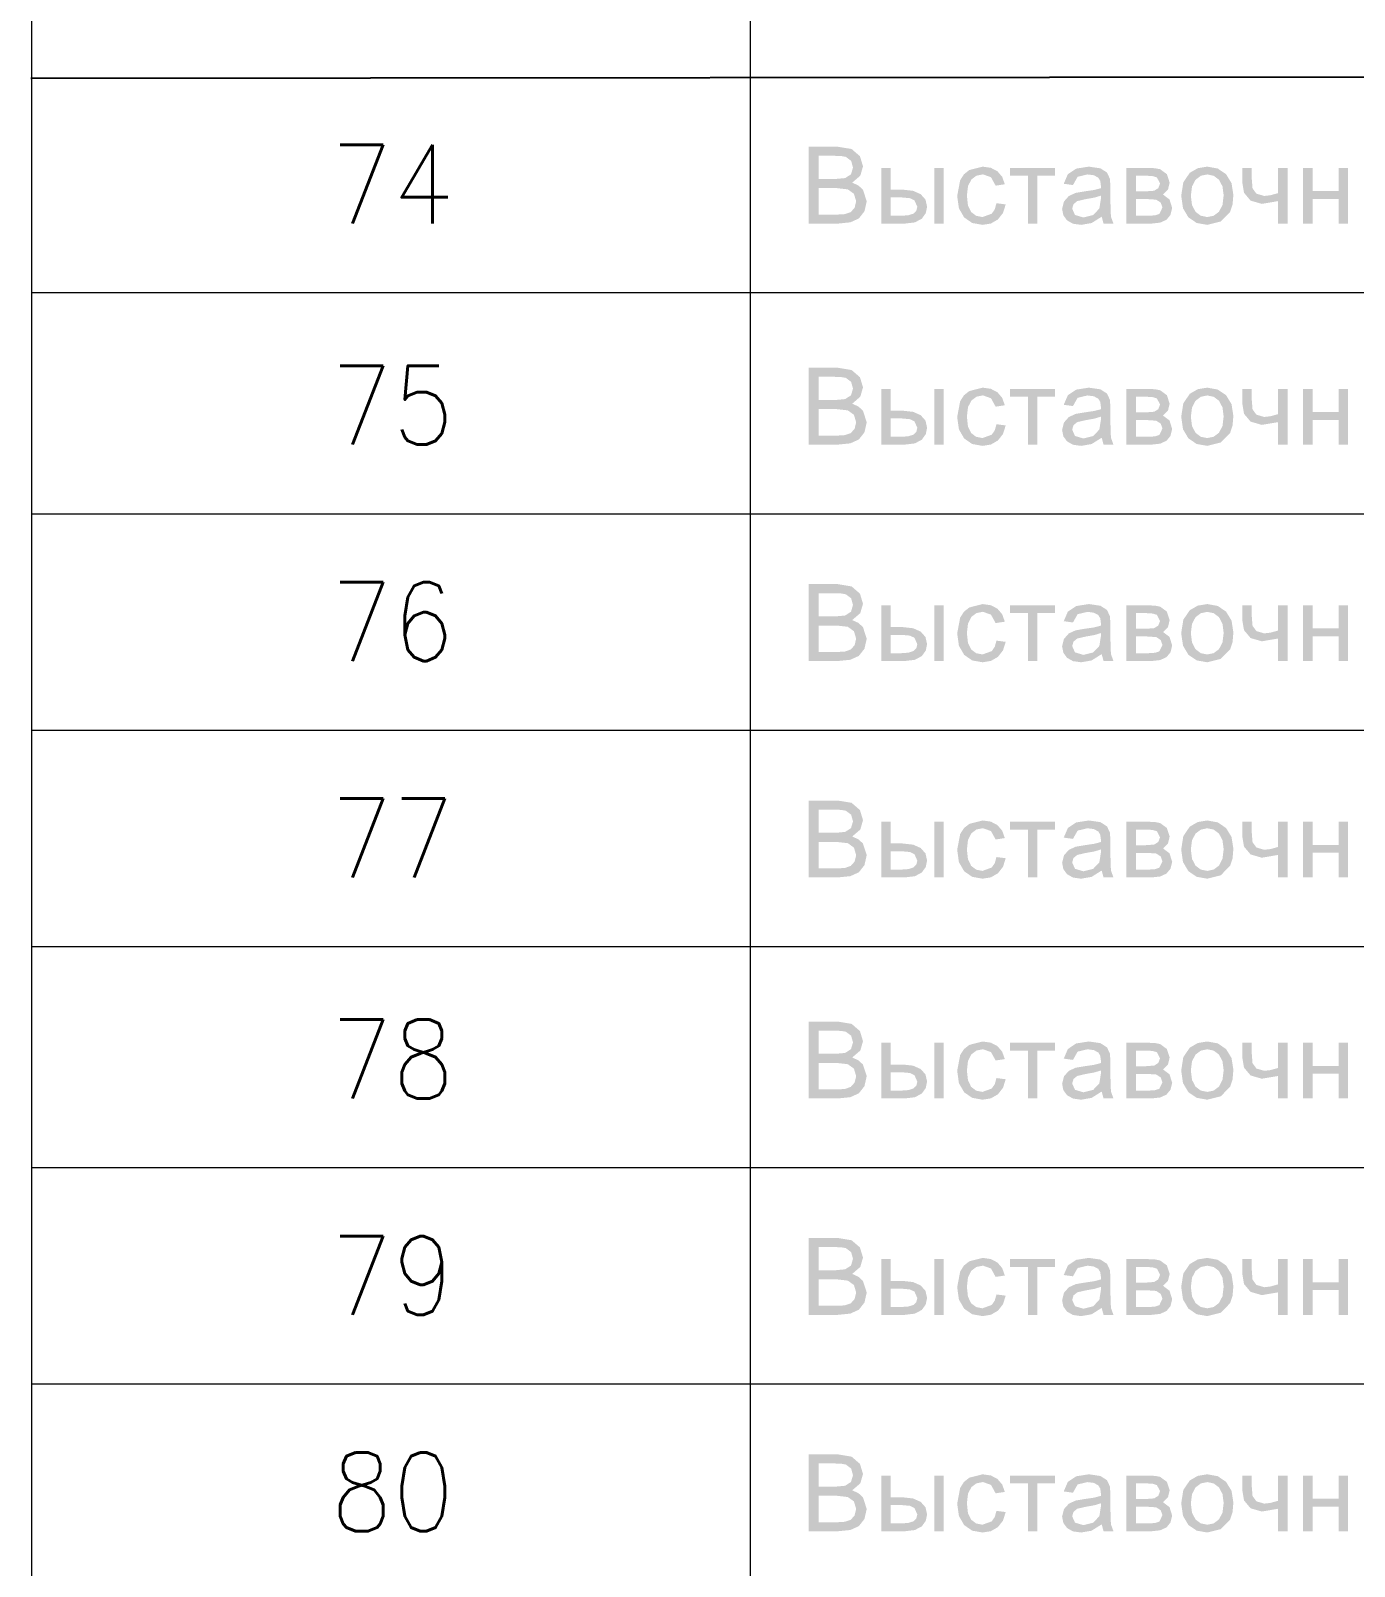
# Model space of a CAD drawing. Header units: millimetres. Extents: x 0 to 420, y 0 to 297.
# Drawn here: x 28.91 to 41.07, y 84.94 to 99.06 of the extents above; entities that cross this region are included whole.
import ezdxf

# ---------------------------------------------------------------- set-up
doc = ezdxf.new("R2010")
doc.units = ezdxf.units.MM
doc.styles.get("Standard").update_dxf_attribs({"font": 'STANDARD'})

msp = doc.modelspace()

# ---------------------------------------------------------------- hatches: boundary and pattern name
h = msp.add_hatch(color=251)
h.paths.add_polyline_path([(36.055542, 97.282), (36.055542, 97.989209), (36.321228, 97.989209), (36.450763, 97.967711), (36.527382, 97.901566), (36.555494, 97.80841), (36.530689, 97.722421), (36.456275, 97.65848), (36.513051, 97.632435), (36.554943, 97.593987), (36.589669, 97.487052), (36.568723, 97.394448), (36.516909, 97.328853), (36.439188, 97.293575), (36.325086, 97.282)], flags=0)
h.paths.add_polyline_path([(36.149248, 97.692104), (36.301935, 97.692104), (36.391232, 97.700372), (36.445251, 97.735099), (36.463441, 97.797386), (36.446353, 97.859122), (36.397847, 97.895502), (36.355265, 97.902944), (36.29036, 97.905424), (36.149248, 97.905424)], flags=0)
h.paths.add_polyline_path([(36.149248, 97.365233), (36.325086, 97.365233), (36.389027, 97.369092), (36.443046, 97.387833), (36.478324, 97.42752), (36.492656, 97.487052), (36.472261, 97.555954), (36.416037, 97.596744), (36.312959, 97.608319), (36.149248, 97.608319)], flags=0)
h = msp.add_hatch(color=251)
h.paths.add_polyline_path([(37.209582, 97.794079), (37.296122, 97.794079), (37.296122, 97.282), (37.209582, 97.282)], flags=0)
h.paths.add_polyline_path([(36.723961, 97.794079), (36.810502, 97.794079), (36.810502, 97.593987), (36.920745, 97.593987), (37.015829, 97.583377), (37.086109, 97.552095), (37.129793, 97.502624), (37.144538, 97.437442), (37.132274, 97.377567), (37.096031, 97.327199), (37.032779, 97.293231), (36.940589, 97.282), (36.723961, 97.282)], flags=0)
h.paths.add_polyline_path([(36.810502, 97.353658), (36.902003, 97.353658), (36.972283, 97.358619), (37.019412, 97.373501), (37.045733, 97.399408), (37.05469, 97.436891), (37.028232, 97.495871), (36.986408, 97.515715), (36.913579, 97.522329), (36.810502, 97.522329)], flags=0)
for points in [[(37.782221, 97.469413), (37.867108, 97.458388), (37.842235, 97.379496), (37.79545, 97.320033), (37.731303, 97.282826), (37.654339, 97.270424), (37.559186, 97.287443), (37.485116, 97.338775), (37.437023, 97.422353), (37.421175, 97.53611), (37.448736, 97.681079), (37.483394, 97.735305), (37.532521, 97.774235), (37.654891, 97.805654), (37.730407, 97.794974), (37.791041, 97.763211), (37.834518, 97.712292), (37.859391, 97.643597), (37.774504, 97.630919), (37.732061, 97.708089), (37.658198, 97.734547), (37.598529, 97.722627), (37.551262, 97.687143), (37.520532, 97.62644), (37.510472, 97.538866), (37.520118, 97.449156), (37.549608, 97.388384), (37.595221, 97.353658), (37.653237, 97.342082), (37.738675, 97.37295), (37.766443, 97.412707)], [(37.905563, 97.794079), (38.32173, 97.794079), (38.32173, 97.722421), (38.156917, 97.722421), (38.156917, 97.282), (38.070928, 97.282), (38.070928, 97.722421), (37.905563, 97.722421)], [(40.041543, 97.794079), (40.128635, 97.794079), (40.128635, 97.697065), (40.1358, 97.606114), (40.171629, 97.557056), (40.243287, 97.53611), (40.299511, 97.542449), (40.370618, 97.562017), (40.370618, 97.794079), (40.45771, 97.794079), (40.45771, 97.282), (40.370618, 97.282), (40.370618, 97.488705), (40.221239, 97.463349), (40.118161, 97.493115), (40.057528, 97.565324), (40.041543, 97.660133)], [(40.600048, 97.794079), (40.68714, 97.794079), (40.68714, 97.58131), (40.92747, 97.58131), (40.92747, 97.794079), (41.014562, 97.794079), (41.014562, 97.282), (40.92747, 97.282), (40.92747, 97.5091), (40.68714, 97.5091), (40.68714, 97.282), (40.600048, 97.282)], [(37.782221, 95.437413), (37.867108, 95.426389), (37.842235, 95.347496), (37.79545, 95.288033), (37.731303, 95.250826), (37.654339, 95.238424), (37.559186, 95.255443), (37.485116, 95.306775), (37.437023, 95.390353), (37.421175, 95.50411), (37.448736, 95.649079), (37.483394, 95.703305), (37.532521, 95.742235), (37.654891, 95.773654), (37.730407, 95.762974), (37.791041, 95.731211), (37.834518, 95.680292), (37.859391, 95.611597), (37.774504, 95.598919), (37.732061, 95.676089), (37.658198, 95.702547), (37.598529, 95.690627), (37.551262, 95.655143), (37.520532, 95.59444), (37.510472, 95.506866), (37.520118, 95.417156), (37.549608, 95.356384), (37.595221, 95.321658), (37.653237, 95.310082), (37.738675, 95.34095), (37.766443, 95.380707)], [(37.905563, 95.762079), (38.32173, 95.762079), (38.32173, 95.690421), (38.156917, 95.690421), (38.156917, 95.25), (38.070928, 95.25), (38.070928, 95.690421), (37.905563, 95.690421)], [(40.041543, 95.762079), (40.128635, 95.762079), (40.128635, 95.665065), (40.1358, 95.574114), (40.171629, 95.525056), (40.243287, 95.50411), (40.299511, 95.510449), (40.370618, 95.530017), (40.370618, 95.762079), (40.45771, 95.762079), (40.45771, 95.25), (40.370618, 95.25), (40.370618, 95.456705), (40.221239, 95.431349), (40.118161, 95.461115), (40.057528, 95.533324), (40.041543, 95.628133)], [(40.600048, 95.762079), (40.68714, 95.762079), (40.68714, 95.54931), (40.92747, 95.54931), (40.92747, 95.762079), (41.014562, 95.762079), (41.014562, 95.25), (40.92747, 95.25), (40.92747, 95.4771), (40.68714, 95.4771), (40.68714, 95.25), (40.600048, 95.25)], [(37.782221, 93.447746), (37.867108, 93.436722), (37.842235, 93.357829), (37.79545, 93.298367), (37.731303, 93.26116), (37.654339, 93.248757), (37.559186, 93.265776), (37.485116, 93.317108), (37.437023, 93.400686), (37.421175, 93.514443), (37.448736, 93.659413), (37.483394, 93.713639), (37.532521, 93.752568), (37.654891, 93.783987), (37.730407, 93.773308), (37.791041, 93.741544), (37.834518, 93.690625), (37.859391, 93.62193), (37.774504, 93.609252), (37.732061, 93.686422), (37.658198, 93.712881), (37.598529, 93.700961), (37.551262, 93.665476), (37.520532, 93.604774), (37.510472, 93.517199), (37.520118, 93.427489), (37.549608, 93.366718), (37.595221, 93.331991), (37.653237, 93.320415), (37.738675, 93.351283), (37.766443, 93.39104)], [(37.905563, 93.772412), (38.32173, 93.772412), (38.32173, 93.700754), (38.156917, 93.700754), (38.156917, 93.260333), (38.070928, 93.260333), (38.070928, 93.700754), (37.905563, 93.700754)], [(40.041543, 93.772412), (40.128635, 93.772412), (40.128635, 93.675398), (40.1358, 93.584448), (40.171629, 93.535389), (40.243287, 93.514443), (40.299511, 93.520782), (40.370618, 93.54035), (40.370618, 93.772412), (40.45771, 93.772412), (40.45771, 93.260333), (40.370618, 93.260333), (40.370618, 93.467039), (40.221239, 93.441683), (40.118161, 93.471448), (40.057528, 93.543658), (40.041543, 93.638467)], [(40.600048, 93.772412), (40.68714, 93.772412), (40.68714, 93.559643), (40.92747, 93.559643), (40.92747, 93.772412), (41.014562, 93.772412), (41.014562, 93.260333), (40.92747, 93.260333), (40.92747, 93.487434), (40.68714, 93.487434), (40.68714, 93.260333), (40.600048, 93.260333)], [(37.782221, 91.458079), (37.867108, 91.447055), (37.842235, 91.368163), (37.79545, 91.3087), (37.731303, 91.271493), (37.654339, 91.259091), (37.559186, 91.27611), (37.485116, 91.327441), (37.437023, 91.411019), (37.421175, 91.524777), (37.448736, 91.669746), (37.483394, 91.723972), (37.532521, 91.762902), (37.654891, 91.794321), (37.730407, 91.783641), (37.791041, 91.751877), (37.834518, 91.700959), (37.859391, 91.632264), (37.774504, 91.619586), (37.732061, 91.696756), (37.658198, 91.723214), (37.598529, 91.711294), (37.551262, 91.67581), (37.520532, 91.615107), (37.510472, 91.527533), (37.520118, 91.437822), (37.549608, 91.377051), (37.595221, 91.342324), (37.653237, 91.330749), (37.738675, 91.361617), (37.766443, 91.401373)], [(37.905563, 91.782745), (38.32173, 91.782745), (38.32173, 91.711087), (38.156917, 91.711087), (38.156917, 91.270666), (38.070928, 91.270666), (38.070928, 91.711087), (37.905563, 91.711087)], [(40.041543, 91.782745), (40.128635, 91.782745), (40.128635, 91.685731), (40.1358, 91.594781), (40.171629, 91.545723), (40.243287, 91.524777), (40.299511, 91.531116), (40.370618, 91.550684), (40.370618, 91.782745), (40.45771, 91.782745), (40.45771, 91.270666), (40.370618, 91.270666), (40.370618, 91.477372), (40.221239, 91.452016), (40.118161, 91.481782), (40.057528, 91.553991), (40.041543, 91.6488)], [(40.600048, 91.782745), (40.68714, 91.782745), (40.68714, 91.569976), (40.92747, 91.569976), (40.92747, 91.782745), (41.014562, 91.782745), (41.014562, 91.270666), (40.92747, 91.270666), (40.92747, 91.497767), (40.68714, 91.497767), (40.68714, 91.270666), (40.600048, 91.270666)], [(37.782221, 89.42608), (37.867108, 89.415055), (37.842235, 89.336163), (37.79545, 89.2767), (37.731303, 89.239493), (37.654339, 89.227091), (37.559186, 89.24411), (37.485116, 89.295441), (37.437023, 89.379019), (37.421175, 89.492777), (37.448736, 89.637746), (37.483394, 89.691972), (37.532521, 89.730902), (37.654891, 89.762321), (37.730407, 89.751641), (37.791041, 89.719877), (37.834518, 89.668959), (37.859391, 89.600264), (37.774504, 89.587586), (37.732061, 89.664756), (37.658198, 89.691214), (37.598529, 89.679294), (37.551262, 89.64381), (37.520532, 89.583107), (37.510472, 89.495533), (37.520118, 89.405822), (37.549608, 89.345051), (37.595221, 89.310324), (37.653237, 89.298749), (37.738675, 89.329617), (37.766443, 89.369373)], [(37.905563, 89.750745), (38.32173, 89.750745), (38.32173, 89.679087), (38.156917, 89.679087), (38.156917, 89.238666), (38.070928, 89.238666), (38.070928, 89.679087), (37.905563, 89.679087)], [(40.041543, 89.750745), (40.128635, 89.750745), (40.128635, 89.653731), (40.1358, 89.562781), (40.171629, 89.513723), (40.243287, 89.492777), (40.299511, 89.499116), (40.370618, 89.518684), (40.370618, 89.750745), (40.45771, 89.750745), (40.45771, 89.238666), (40.370618, 89.238666), (40.370618, 89.445372), (40.221239, 89.420016), (40.118161, 89.449782), (40.057528, 89.521991), (40.041543, 89.6168)], [(40.600048, 89.750745), (40.68714, 89.750745), (40.68714, 89.537976), (40.92747, 89.537976), (40.92747, 89.750745), (41.014562, 89.750745), (41.014562, 89.238666), (40.92747, 89.238666), (40.92747, 89.465767), (40.68714, 89.465767), (40.68714, 89.238666), (40.600048, 89.238666)], [(37.782221, 87.436413), (37.867108, 87.425389), (37.842235, 87.346496), (37.79545, 87.287034), (37.731303, 87.249826), (37.654339, 87.237424), (37.559186, 87.254443), (37.485116, 87.305775), (37.437023, 87.389353), (37.421175, 87.50311), (37.448736, 87.64808), (37.483394, 87.702305), (37.532521, 87.741235), (37.654891, 87.772654), (37.730407, 87.761974), (37.791041, 87.730211), (37.834518, 87.679292), (37.859391, 87.610597), (37.774504, 87.597919), (37.732061, 87.675089), (37.658198, 87.701547), (37.598529, 87.689627), (37.551262, 87.654143), (37.520532, 87.59344), (37.510472, 87.505866), (37.520118, 87.416156), (37.549608, 87.355384), (37.595221, 87.320658), (37.653237, 87.309082), (37.738675, 87.33995), (37.766443, 87.379707)], [(37.905563, 87.761079), (38.32173, 87.761079), (38.32173, 87.689421), (38.156917, 87.689421), (38.156917, 87.249), (38.070928, 87.249), (38.070928, 87.689421), (37.905563, 87.689421)], [(40.041543, 87.761079), (40.128635, 87.761079), (40.128635, 87.664065), (40.1358, 87.573114), (40.171629, 87.524056), (40.243287, 87.50311), (40.299511, 87.509449), (40.370618, 87.529017), (40.370618, 87.761079), (40.45771, 87.761079), (40.45771, 87.249), (40.370618, 87.249), (40.370618, 87.455705), (40.221239, 87.430349), (40.118161, 87.460115), (40.057528, 87.532324), (40.041543, 87.627133)], [(40.600048, 87.761079), (40.68714, 87.761079), (40.68714, 87.54831), (40.92747, 87.54831), (40.92747, 87.761079), (41.014562, 87.761079), (41.014562, 87.249), (40.92747, 87.249), (40.92747, 87.4761), (40.68714, 87.4761), (40.68714, 87.249), (40.600048, 87.249)], [(37.782221, 85.446746), (37.867108, 85.435722), (37.842235, 85.356829), (37.79545, 85.297367), (37.731303, 85.26016), (37.654339, 85.247757), (37.559186, 85.264776), (37.485116, 85.316108), (37.437023, 85.399686), (37.421175, 85.513443), (37.448736, 85.658413), (37.483394, 85.712639), (37.532521, 85.751568), (37.654891, 85.782988), (37.730407, 85.772308), (37.791041, 85.740544), (37.834518, 85.689625), (37.859391, 85.62093), (37.774504, 85.608252), (37.732061, 85.685422), (37.658198, 85.711881), (37.598529, 85.699961), (37.551262, 85.664476), (37.520532, 85.603774), (37.510472, 85.516199), (37.520118, 85.426489), (37.549608, 85.365718), (37.595221, 85.330991), (37.653237, 85.319415), (37.738675, 85.350284), (37.766443, 85.39004)], [(37.905563, 85.771412), (38.32173, 85.771412), (38.32173, 85.699754), (38.156917, 85.699754), (38.156917, 85.259333), (38.070928, 85.259333), (38.070928, 85.699754), (37.905563, 85.699754)], [(40.041543, 85.771412), (40.128635, 85.771412), (40.128635, 85.674398), (40.1358, 85.583448), (40.171629, 85.534389), (40.243287, 85.513443), (40.299511, 85.519782), (40.370618, 85.53935), (40.370618, 85.771412), (40.45771, 85.771412), (40.45771, 85.259333), (40.370618, 85.259333), (40.370618, 85.466039), (40.221239, 85.440683), (40.118161, 85.470448), (40.057528, 85.542658), (40.041543, 85.637467)], [(40.600048, 85.771412), (40.68714, 85.771412), (40.68714, 85.558643), (40.92747, 85.558643), (40.92747, 85.771412), (41.014562, 85.771412), (41.014562, 85.259333), (40.92747, 85.259333), (40.92747, 85.486434), (40.68714, 85.486434), (40.68714, 85.259333), (40.600048, 85.259333)]]:
    msp.add_hatch(color=251).paths.add_polyline_path(points, flags=0)
h = msp.add_hatch(color=251)
h.paths.add_polyline_path([(38.749385, 97.345389), (38.656229, 97.286961), (38.560318, 97.270424), (38.485628, 97.280759), (38.430782, 97.311765), (38.396814, 97.358619), (38.385583, 97.417047), (38.40267, 97.485398), (38.447319, 97.535559), (38.510157, 97.564222), (38.587328, 97.577451), (38.67814, 97.59068), (38.741668, 97.607217), (38.742219, 97.629816), (38.736087, 97.674947), (38.717966, 97.704782), (38.676211, 97.726624), (38.618747, 97.733996), (38.528348, 97.712499), (38.485353, 97.636431), (38.400466, 97.648007), (38.438499, 97.736201), (38.515118, 97.787464), (38.631425, 97.805654), (38.737809, 97.79022), (38.798443, 97.751084), (38.825453, 97.692655), (38.829862, 97.612178), (38.829862, 97.496422), (38.831171, 97.397686), (38.835374, 97.343185), (38.857423, 97.282), (38.766473, 97.282)], flags=0)
h.paths.add_polyline_path([(38.741668, 97.538866), (38.682619, 97.520951), (38.600005, 97.506344), (38.524489, 97.488705), (38.490314, 97.460593), (38.478187, 97.419252), (38.504094, 97.361375), (38.581264, 97.338224), (38.670561, 97.360272), (38.727887, 97.420355), (38.741668, 97.507447)], flags=0)
h = msp.add_hatch(color=251)
h.paths.add_polyline_path([(38.976667, 97.794079), (39.176758, 97.794079), (39.240906, 97.790909), (39.28645, 97.781952), (39.348186, 97.736752), (39.374093, 97.65848), (39.358659, 97.593987), (39.313459, 97.548788), (39.37299, 97.503588), (39.397244, 97.425316), (39.381603, 97.361788), (39.344879, 97.317277), (39.287001, 97.29075), (39.207626, 97.282), (38.976667, 97.282)], flags=0)
h.paths.add_polyline_path([(39.063759, 97.578553), (39.156363, 97.578553), (39.231879, 97.584066), (39.269362, 97.607768), (39.285898, 97.650211), (39.257235, 97.706435), (39.218306, 97.718355), (39.159119, 97.722421), (39.063759, 97.722421)], flags=0)
h.paths.add_polyline_path([(39.063759, 97.353658), (39.17786, 97.353658), (39.239941, 97.357861), (39.279284, 97.370745), (39.307947, 97.429725), (39.291962, 97.474925), (39.250621, 97.501935), (39.16849, 97.507447), (39.063759, 97.507447)], flags=0)
h = msp.add_hatch(color=251)
h.paths.add_polyline_path([(39.480224, 97.538315), (39.499792, 97.661994), (39.559048, 97.748879), (39.632291, 97.791323), (39.720003, 97.805654), (39.815983, 97.788291), (39.892533, 97.736201), (39.942901, 97.653863), (39.959781, 97.545481), (39.95234, 97.456735), (39.930016, 97.389487), (39.844026, 97.301843), (39.720003, 97.270424), (39.622851, 97.287512), (39.54637, 97.339326), (39.496761, 97.423317)], flags=0)
h.paths.add_polyline_path([(39.56897, 97.538315), (39.579719, 97.451843), (39.611965, 97.390589), (39.660403, 97.35414), (39.720003, 97.342082), (39.779121, 97.354209), (39.82749, 97.39114), (39.859736, 97.453083), (39.870485, 97.541071), (39.859736, 97.624166), (39.82749, 97.684938), (39.779121, 97.721663), (39.720003, 97.733996), (39.660403, 97.721663), (39.611965, 97.684938), (39.579719, 97.623822)], flags=0)
h = msp.add_hatch(color=251)
h.paths.add_polyline_path([(36.055542, 95.25), (36.055542, 95.957209), (36.321228, 95.957209), (36.450763, 95.935711), (36.527382, 95.869566), (36.555494, 95.77641), (36.530689, 95.690421), (36.456275, 95.62648), (36.513051, 95.600435), (36.554943, 95.561987), (36.589669, 95.455052), (36.568723, 95.362448), (36.516909, 95.296853), (36.439188, 95.261575), (36.325086, 95.25)], flags=0)
h.paths.add_polyline_path([(36.149248, 95.660104), (36.301935, 95.660104), (36.391232, 95.668372), (36.445251, 95.703099), (36.463441, 95.765386), (36.446353, 95.827122), (36.397847, 95.863502), (36.355265, 95.870944), (36.29036, 95.873424), (36.149248, 95.873424)], flags=0)
h.paths.add_polyline_path([(36.149248, 95.333233), (36.325086, 95.333233), (36.389027, 95.337092), (36.443046, 95.355833), (36.478324, 95.39552), (36.492656, 95.455052), (36.472261, 95.523954), (36.416037, 95.564744), (36.312959, 95.576319), (36.149248, 95.576319)], flags=0)
h = msp.add_hatch(color=251)
h.paths.add_polyline_path([(37.209582, 95.762079), (37.296122, 95.762079), (37.296122, 95.25), (37.209582, 95.25)], flags=0)
h.paths.add_polyline_path([(36.723961, 95.762079), (36.810502, 95.762079), (36.810502, 95.561987), (36.920745, 95.561987), (37.015829, 95.551377), (37.086109, 95.520095), (37.129793, 95.470624), (37.144538, 95.405442), (37.132274, 95.345567), (37.096031, 95.295199), (37.032779, 95.261231), (36.940589, 95.25), (36.723961, 95.25)], flags=0)
h.paths.add_polyline_path([(36.810502, 95.321658), (36.902003, 95.321658), (36.972283, 95.326619), (37.019412, 95.341501), (37.045733, 95.367408), (37.05469, 95.404891), (37.028232, 95.463871), (36.986408, 95.483715), (36.913579, 95.490329), (36.810502, 95.490329)], flags=0)
h = msp.add_hatch(color=251)
h.paths.add_polyline_path([(38.749385, 95.313389), (38.656229, 95.254961), (38.560318, 95.238424), (38.485628, 95.248759), (38.430782, 95.279765), (38.396814, 95.326619), (38.385583, 95.385047), (38.40267, 95.453398), (38.447319, 95.503559), (38.510157, 95.532222), (38.587328, 95.545451), (38.67814, 95.55868), (38.741668, 95.575217), (38.742219, 95.597816), (38.736087, 95.642947), (38.717966, 95.672782), (38.676211, 95.694624), (38.618747, 95.701996), (38.528348, 95.680499), (38.485353, 95.604431), (38.400466, 95.616007), (38.438499, 95.704201), (38.515118, 95.755464), (38.631425, 95.773654), (38.737809, 95.75822), (38.798443, 95.719084), (38.825453, 95.660655), (38.829862, 95.580178), (38.829862, 95.464422), (38.831171, 95.365686), (38.835374, 95.311185), (38.857423, 95.25), (38.766473, 95.25)], flags=0)
h.paths.add_polyline_path([(38.741668, 95.506866), (38.682619, 95.488951), (38.600005, 95.474344), (38.524489, 95.456705), (38.490314, 95.428593), (38.478187, 95.387252), (38.504094, 95.329375), (38.581264, 95.306224), (38.670561, 95.328272), (38.727887, 95.388355), (38.741668, 95.475447)], flags=0)
h = msp.add_hatch(color=251)
h.paths.add_polyline_path([(38.976667, 95.762079), (39.176758, 95.762079), (39.240906, 95.758909), (39.28645, 95.749952), (39.348186, 95.704752), (39.374093, 95.62648), (39.358659, 95.561987), (39.313459, 95.516788), (39.37299, 95.471588), (39.397244, 95.393316), (39.381603, 95.329788), (39.344879, 95.285277), (39.287001, 95.25875), (39.207626, 95.25), (38.976667, 95.25)], flags=0)
h.paths.add_polyline_path([(39.063759, 95.546553), (39.156363, 95.546553), (39.231879, 95.552066), (39.269362, 95.575768), (39.285898, 95.618211), (39.257235, 95.674435), (39.218306, 95.686355), (39.159119, 95.690421), (39.063759, 95.690421)], flags=0)
h.paths.add_polyline_path([(39.063759, 95.321658), (39.17786, 95.321658), (39.239941, 95.325861), (39.279284, 95.338745), (39.307947, 95.397725), (39.291962, 95.442925), (39.250621, 95.469935), (39.16849, 95.475447), (39.063759, 95.475447)], flags=0)
h = msp.add_hatch(color=251)
h.paths.add_polyline_path([(39.480224, 95.506315), (39.499792, 95.629994), (39.559048, 95.716879), (39.632291, 95.759323), (39.720003, 95.773654), (39.815983, 95.756291), (39.892533, 95.704201), (39.942901, 95.621863), (39.959781, 95.513481), (39.95234, 95.424735), (39.930016, 95.357487), (39.844026, 95.269843), (39.720003, 95.238424), (39.622851, 95.255512), (39.54637, 95.307326), (39.496761, 95.391317)], flags=0)
h.paths.add_polyline_path([(39.56897, 95.506315), (39.579719, 95.419843), (39.611965, 95.358589), (39.660403, 95.32214), (39.720003, 95.310082), (39.779121, 95.322209), (39.82749, 95.35914), (39.859736, 95.421083), (39.870485, 95.509071), (39.859736, 95.592167), (39.82749, 95.652938), (39.779121, 95.689663), (39.720003, 95.701996), (39.660403, 95.689663), (39.611965, 95.652938), (39.579719, 95.591822)], flags=0)
h = msp.add_hatch(color=251)
h.paths.add_polyline_path([(36.055542, 93.260333), (36.055542, 93.967542), (36.321228, 93.967542), (36.450763, 93.946045), (36.527382, 93.879899), (36.555494, 93.786744), (36.530689, 93.700754), (36.456275, 93.636813), (36.513051, 93.610768), (36.554943, 93.572321), (36.589669, 93.465385), (36.568723, 93.372781), (36.516909, 93.307186), (36.439188, 93.271908), (36.325086, 93.260333)], flags=0)
h.paths.add_polyline_path([(36.149248, 93.670437), (36.301935, 93.670437), (36.391232, 93.678705), (36.445251, 93.713432), (36.463441, 93.775719), (36.446353, 93.837455), (36.397847, 93.873836), (36.355265, 93.881277), (36.29036, 93.883757), (36.149248, 93.883757)], flags=0)
h.paths.add_polyline_path([(36.149248, 93.343566), (36.325086, 93.343566), (36.389027, 93.347425), (36.443046, 93.366166), (36.478324, 93.405854), (36.492656, 93.465385), (36.472261, 93.534287), (36.416037, 93.575077), (36.312959, 93.586652), (36.149248, 93.586652)], flags=0)
h = msp.add_hatch(color=251)
h.paths.add_polyline_path([(37.209582, 93.772412), (37.296122, 93.772412), (37.296122, 93.260333), (37.209582, 93.260333)], flags=0)
h.paths.add_polyline_path([(36.723961, 93.772412), (36.810502, 93.772412), (36.810502, 93.572321), (36.920745, 93.572321), (37.015829, 93.56171), (37.086109, 93.530428), (37.129793, 93.480957), (37.144538, 93.415776), (37.132274, 93.3559), (37.096031, 93.305533), (37.032779, 93.271564), (36.940589, 93.260333), (36.723961, 93.260333)], flags=0)
h.paths.add_polyline_path([(36.810502, 93.331991), (36.902003, 93.331991), (36.972283, 93.336952), (37.019412, 93.351835), (37.045733, 93.377742), (37.05469, 93.415224), (37.028232, 93.474204), (36.986408, 93.494048), (36.913579, 93.500663), (36.810502, 93.500663)], flags=0)
h = msp.add_hatch(color=251)
h.paths.add_polyline_path([(38.749385, 93.323723), (38.656229, 93.265294), (38.560318, 93.248757), (38.485628, 93.259093), (38.430782, 93.290099), (38.396814, 93.336952), (38.385583, 93.395381), (38.40267, 93.463731), (38.447319, 93.513892), (38.510157, 93.542555), (38.587328, 93.555784), (38.67814, 93.569014), (38.741668, 93.58555), (38.742219, 93.60815), (38.736087, 93.653281), (38.717966, 93.683115), (38.676211, 93.704957), (38.618747, 93.712329), (38.528348, 93.690832), (38.485353, 93.614764), (38.400466, 93.62634), (38.438499, 93.714534), (38.515118, 93.765797), (38.631425, 93.783987), (38.737809, 93.768553), (38.798443, 93.729417), (38.825453, 93.670988), (38.829862, 93.590511), (38.829862, 93.474756), (38.831171, 93.376019), (38.835374, 93.321518), (38.857423, 93.260333), (38.766473, 93.260333)], flags=0)
h.paths.add_polyline_path([(38.741668, 93.517199), (38.682619, 93.499285), (38.600005, 93.484678), (38.524489, 93.467039), (38.490314, 93.438927), (38.478187, 93.397586), (38.504094, 93.339708), (38.581264, 93.316557), (38.670561, 93.338606), (38.727887, 93.398688), (38.741668, 93.48578)], flags=0)
h = msp.add_hatch(color=251)
h.paths.add_polyline_path([(38.976667, 93.772412), (39.176758, 93.772412), (39.240906, 93.769242), (39.28645, 93.760285), (39.348186, 93.715086), (39.374093, 93.636813), (39.358659, 93.572321), (39.313459, 93.527121), (39.37299, 93.481922), (39.397244, 93.403649), (39.381603, 93.340121), (39.344879, 93.295611), (39.287001, 93.269084), (39.207626, 93.260333), (38.976667, 93.260333)], flags=0)
h.paths.add_polyline_path([(39.063759, 93.556887), (39.156363, 93.556887), (39.231879, 93.562399), (39.269362, 93.586101), (39.285898, 93.628545), (39.257235, 93.684769), (39.218306, 93.696689), (39.159119, 93.700754), (39.063759, 93.700754)], flags=0)
h.paths.add_polyline_path([(39.063759, 93.331991), (39.17786, 93.331991), (39.239941, 93.336194), (39.279284, 93.349079), (39.307947, 93.408059), (39.291962, 93.453258), (39.250621, 93.480268), (39.16849, 93.48578), (39.063759, 93.48578)], flags=0)
h = msp.add_hatch(color=251)
h.paths.add_polyline_path([(39.480224, 93.516648), (39.499792, 93.640327), (39.559048, 93.727212), (39.632291, 93.769656), (39.720003, 93.783987), (39.815983, 93.766624), (39.892533, 93.714534), (39.942901, 93.632197), (39.959781, 93.523814), (39.95234, 93.435068), (39.930016, 93.36782), (39.844026, 93.280177), (39.720003, 93.248757), (39.622851, 93.265845), (39.54637, 93.317659), (39.496761, 93.401651)], flags=0)
h.paths.add_polyline_path([(39.56897, 93.516648), (39.579719, 93.430176), (39.611965, 93.368922), (39.660403, 93.332473), (39.720003, 93.320415), (39.779121, 93.332542), (39.82749, 93.369474), (39.859736, 93.431416), (39.870485, 93.519404), (39.859736, 93.6025), (39.82749, 93.663271), (39.779121, 93.699996), (39.720003, 93.712329), (39.660403, 93.699996), (39.611965, 93.663271), (39.579719, 93.602155)], flags=0)
h = msp.add_hatch(color=251)
h.paths.add_polyline_path([(36.055542, 91.270666), (36.055542, 91.977876), (36.321228, 91.977876), (36.450763, 91.956378), (36.527382, 91.890232), (36.555494, 91.797077), (36.530689, 91.711087), (36.456275, 91.647146), (36.513051, 91.621101), (36.554943, 91.582654), (36.589669, 91.475718), (36.568723, 91.383114), (36.516909, 91.31752), (36.439188, 91.282242), (36.325086, 91.270666)], flags=0)
h.paths.add_polyline_path([(36.149248, 91.68077), (36.301935, 91.68077), (36.391232, 91.689039), (36.445251, 91.723765), (36.463441, 91.786053), (36.446353, 91.847789), (36.397847, 91.884169), (36.355265, 91.89161), (36.29036, 91.894091), (36.149248, 91.894091)], flags=0)
h.paths.add_polyline_path([(36.149248, 91.3539), (36.325086, 91.3539), (36.389027, 91.357758), (36.443046, 91.3765), (36.478324, 91.416187), (36.492656, 91.475718), (36.472261, 91.54462), (36.416037, 91.58541), (36.312959, 91.596986), (36.149248, 91.596986)], flags=0)
h = msp.add_hatch(color=251)
h.paths.add_polyline_path([(37.209582, 91.782745), (37.296122, 91.782745), (37.296122, 91.270666), (37.209582, 91.270666)], flags=0)
h.paths.add_polyline_path([(36.723961, 91.782745), (36.810502, 91.782745), (36.810502, 91.582654), (36.920745, 91.582654), (37.015829, 91.572043), (37.086109, 91.540762), (37.129793, 91.49129), (37.144538, 91.426109), (37.132274, 91.366233), (37.096031, 91.315866), (37.032779, 91.281897), (36.940589, 91.270666), (36.723961, 91.270666)], flags=0)
h.paths.add_polyline_path([(36.810502, 91.342324), (36.902003, 91.342324), (36.972283, 91.347285), (37.019412, 91.362168), (37.045733, 91.388075), (37.05469, 91.425558), (37.028232, 91.484538), (36.986408, 91.504382), (36.913579, 91.510996), (36.810502, 91.510996)], flags=0)
h = msp.add_hatch(color=251)
h.paths.add_polyline_path([(38.749385, 91.334056), (38.656229, 91.275627), (38.560318, 91.259091), (38.485628, 91.269426), (38.430782, 91.300432), (38.396814, 91.347285), (38.385583, 91.405714), (38.40267, 91.474065), (38.447319, 91.524225), (38.510157, 91.552889), (38.587328, 91.566118), (38.67814, 91.579347), (38.741668, 91.595883), (38.742219, 91.618483), (38.736087, 91.663614), (38.717966, 91.693448), (38.676211, 91.71529), (38.618747, 91.722663), (38.528348, 91.701165), (38.485353, 91.625098), (38.400466, 91.636673), (38.438499, 91.724868), (38.515118, 91.776131), (38.631425, 91.794321), (38.737809, 91.778887), (38.798443, 91.739751), (38.825453, 91.681322), (38.829862, 91.600844), (38.829862, 91.485089), (38.831171, 91.386353), (38.835374, 91.331851), (38.857423, 91.270666), (38.766473, 91.270666)], flags=0)
h.paths.add_polyline_path([(38.741668, 91.527533), (38.682619, 91.509618), (38.600005, 91.495011), (38.524489, 91.477372), (38.490314, 91.44926), (38.478187, 91.407919), (38.504094, 91.350041), (38.581264, 91.32689), (38.670561, 91.348939), (38.727887, 91.409021), (38.741668, 91.496113)], flags=0)
h = msp.add_hatch(color=251)
h.paths.add_polyline_path([(38.976667, 91.782745), (39.176758, 91.782745), (39.240906, 91.779576), (39.28645, 91.770619), (39.348186, 91.725419), (39.374093, 91.647146), (39.358659, 91.582654), (39.313459, 91.537454), (39.37299, 91.492255), (39.397244, 91.413982), (39.381603, 91.350455), (39.344879, 91.305944), (39.287001, 91.279417), (39.207626, 91.270666), (38.976667, 91.270666)], flags=0)
h.paths.add_polyline_path([(39.063759, 91.56722), (39.156363, 91.56722), (39.231879, 91.572732), (39.269362, 91.596435), (39.285898, 91.638878), (39.257235, 91.695102), (39.218306, 91.707022), (39.159119, 91.711087), (39.063759, 91.711087)], flags=0)
h.paths.add_polyline_path([(39.063759, 91.342324), (39.17786, 91.342324), (39.239941, 91.346527), (39.279284, 91.359412), (39.307947, 91.418392), (39.291962, 91.463592), (39.250621, 91.490601), (39.16849, 91.496113), (39.063759, 91.496113)], flags=0)
h = msp.add_hatch(color=251)
h.paths.add_polyline_path([(39.480224, 91.526981), (39.499792, 91.65066), (39.559048, 91.737546), (39.632291, 91.779989), (39.720003, 91.794321), (39.815983, 91.776958), (39.892533, 91.724868), (39.942901, 91.64253), (39.959781, 91.534147), (39.95234, 91.445402), (39.930016, 91.378153), (39.844026, 91.29051), (39.720003, 91.259091), (39.622851, 91.276178), (39.54637, 91.327993), (39.496761, 91.411984)], flags=0)
h.paths.add_polyline_path([(39.56897, 91.526981), (39.579719, 91.44051), (39.611965, 91.379256), (39.660403, 91.342807), (39.720003, 91.330749), (39.779121, 91.342876), (39.82749, 91.379807), (39.859736, 91.44175), (39.870485, 91.529737), (39.859736, 91.612833), (39.82749, 91.673605), (39.779121, 91.710329), (39.720003, 91.722663), (39.660403, 91.710329), (39.611965, 91.673605), (39.579719, 91.612489)], flags=0)
h = msp.add_hatch(color=251)
h.paths.add_polyline_path([(36.055542, 89.238666), (36.055542, 89.945876), (36.321228, 89.945876), (36.450763, 89.924378), (36.527382, 89.858232), (36.555494, 89.765077), (36.530689, 89.679087), (36.456275, 89.615146), (36.513051, 89.589101), (36.554943, 89.550654), (36.589669, 89.443718), (36.568723, 89.351114), (36.516909, 89.28552), (36.439188, 89.250242), (36.325086, 89.238666)], flags=0)
h.paths.add_polyline_path([(36.149248, 89.64877), (36.301935, 89.64877), (36.391232, 89.657039), (36.445251, 89.691765), (36.463441, 89.754053), (36.446353, 89.815789), (36.397847, 89.852169), (36.355265, 89.85961), (36.29036, 89.862091), (36.149248, 89.862091)], flags=0)
h.paths.add_polyline_path([(36.149248, 89.3219), (36.325086, 89.3219), (36.389027, 89.325758), (36.443046, 89.3445), (36.478324, 89.384187), (36.492656, 89.443718), (36.472261, 89.51262), (36.416037, 89.55341), (36.312959, 89.564986), (36.149248, 89.564986)], flags=0)
h = msp.add_hatch(color=251)
h.paths.add_polyline_path([(37.209582, 89.750745), (37.296122, 89.750745), (37.296122, 89.238666), (37.209582, 89.238666)], flags=0)
h.paths.add_polyline_path([(36.723961, 89.750745), (36.810502, 89.750745), (36.810502, 89.550654), (36.920745, 89.550654), (37.015829, 89.540043), (37.086109, 89.508762), (37.129793, 89.45929), (37.144538, 89.394109), (37.132274, 89.334233), (37.096031, 89.283866), (37.032779, 89.249897), (36.940589, 89.238666), (36.723961, 89.238666)], flags=0)
h.paths.add_polyline_path([(36.810502, 89.310324), (36.902003, 89.310324), (36.972283, 89.315285), (37.019412, 89.330168), (37.045733, 89.356075), (37.05469, 89.393558), (37.028232, 89.452538), (36.986408, 89.472382), (36.913579, 89.478996), (36.810502, 89.478996)], flags=0)
h = msp.add_hatch(color=251)
h.paths.add_polyline_path([(38.749385, 89.302056), (38.656229, 89.243627), (38.560318, 89.227091), (38.485628, 89.237426), (38.430782, 89.268432), (38.396814, 89.315285), (38.385583, 89.373714), (38.40267, 89.442065), (38.447319, 89.492225), (38.510157, 89.520889), (38.587328, 89.534118), (38.67814, 89.547347), (38.741668, 89.563883), (38.742219, 89.586483), (38.736087, 89.631614), (38.717966, 89.661448), (38.676211, 89.68329), (38.618747, 89.690663), (38.528348, 89.669165), (38.485353, 89.593098), (38.400466, 89.604673), (38.438499, 89.692868), (38.515118, 89.744131), (38.631425, 89.762321), (38.737809, 89.746887), (38.798443, 89.707751), (38.825453, 89.649322), (38.829862, 89.568844), (38.829862, 89.453089), (38.831171, 89.354353), (38.835374, 89.299851), (38.857423, 89.238666), (38.766473, 89.238666)], flags=0)
h.paths.add_polyline_path([(38.741668, 89.495533), (38.682619, 89.477618), (38.600005, 89.463011), (38.524489, 89.445372), (38.490314, 89.41726), (38.478187, 89.375919), (38.504094, 89.318041), (38.581264, 89.29489), (38.670561, 89.316939), (38.727887, 89.377021), (38.741668, 89.464113)], flags=0)
h = msp.add_hatch(color=251)
h.paths.add_polyline_path([(38.976667, 89.750745), (39.176758, 89.750745), (39.240906, 89.747576), (39.28645, 89.738619), (39.348186, 89.693419), (39.374093, 89.615146), (39.358659, 89.550654), (39.313459, 89.505455), (39.37299, 89.460255), (39.397244, 89.381982), (39.381603, 89.318455), (39.344879, 89.273944), (39.287001, 89.247417), (39.207626, 89.238666), (38.976667, 89.238666)], flags=0)
h.paths.add_polyline_path([(39.063759, 89.53522), (39.156363, 89.53522), (39.231879, 89.540732), (39.269362, 89.564435), (39.285898, 89.606878), (39.257235, 89.663102), (39.218306, 89.675022), (39.159119, 89.679087), (39.063759, 89.679087)], flags=0)
h.paths.add_polyline_path([(39.063759, 89.310324), (39.17786, 89.310324), (39.239941, 89.314527), (39.279284, 89.327412), (39.307947, 89.386392), (39.291962, 89.431592), (39.250621, 89.458601), (39.16849, 89.464113), (39.063759, 89.464113)], flags=0)
h = msp.add_hatch(color=251)
h.paths.add_polyline_path([(39.480224, 89.494981), (39.499792, 89.61866), (39.559048, 89.705546), (39.632291, 89.747989), (39.720003, 89.762321), (39.815983, 89.744958), (39.892533, 89.692868), (39.942901, 89.61053), (39.959781, 89.502147), (39.95234, 89.413402), (39.930016, 89.346153), (39.844026, 89.25851), (39.720003, 89.227091), (39.622851, 89.244178), (39.54637, 89.295993), (39.496761, 89.379984)], flags=0)
h.paths.add_polyline_path([(39.56897, 89.494981), (39.579719, 89.40851), (39.611965, 89.347256), (39.660403, 89.310807), (39.720003, 89.298749), (39.779121, 89.310876), (39.82749, 89.347807), (39.859736, 89.40975), (39.870485, 89.497737), (39.859736, 89.580833), (39.82749, 89.641605), (39.779121, 89.678329), (39.720003, 89.690663), (39.660403, 89.678329), (39.611965, 89.641605), (39.579719, 89.580489)], flags=0)
h = msp.add_hatch(color=251)
h.paths.add_polyline_path([(36.055542, 87.249), (36.055542, 87.956209), (36.321228, 87.956209), (36.450763, 87.934711), (36.527382, 87.868566), (36.555494, 87.77541), (36.530689, 87.689421), (36.456275, 87.62548), (36.513051, 87.599435), (36.554943, 87.560987), (36.589669, 87.454052), (36.568723, 87.361448), (36.516909, 87.295853), (36.439188, 87.260575), (36.325086, 87.249)], flags=0)
h.paths.add_polyline_path([(36.149248, 87.659104), (36.301935, 87.659104), (36.391232, 87.667372), (36.445251, 87.702099), (36.463441, 87.764386), (36.446353, 87.826122), (36.397847, 87.862502), (36.355265, 87.869944), (36.29036, 87.872424), (36.149248, 87.872424)], flags=0)
h.paths.add_polyline_path([(36.149248, 87.332233), (36.325086, 87.332233), (36.389027, 87.336092), (36.443046, 87.354833), (36.478324, 87.39452), (36.492656, 87.454052), (36.472261, 87.522954), (36.416037, 87.563744), (36.312959, 87.575319), (36.149248, 87.575319)], flags=0)
h = msp.add_hatch(color=251)
h.paths.add_polyline_path([(37.209582, 87.761079), (37.296122, 87.761079), (37.296122, 87.249), (37.209582, 87.249)], flags=0)
h.paths.add_polyline_path([(36.723961, 87.761079), (36.810502, 87.761079), (36.810502, 87.560987), (36.920745, 87.560987), (37.015829, 87.550377), (37.086109, 87.519095), (37.129793, 87.469624), (37.144538, 87.404442), (37.132274, 87.344567), (37.096031, 87.294199), (37.032779, 87.260231), (36.940589, 87.249), (36.723961, 87.249)], flags=0)
h.paths.add_polyline_path([(36.810502, 87.320658), (36.902003, 87.320658), (36.972283, 87.325619), (37.019412, 87.340501), (37.045733, 87.366409), (37.05469, 87.403891), (37.028232, 87.462871), (36.986408, 87.482715), (36.913579, 87.48933), (36.810502, 87.48933)], flags=0)
h = msp.add_hatch(color=251)
h.paths.add_polyline_path([(38.749385, 87.312389), (38.656229, 87.253961), (38.560318, 87.237424), (38.485628, 87.247759), (38.430782, 87.278765), (38.396814, 87.325619), (38.385583, 87.384047), (38.40267, 87.452398), (38.447319, 87.502559), (38.510157, 87.531222), (38.587328, 87.544451), (38.67814, 87.55768), (38.741668, 87.574217), (38.742219, 87.596816), (38.736087, 87.641947), (38.717966, 87.671782), (38.676211, 87.693624), (38.618747, 87.700996), (38.528348, 87.679499), (38.485353, 87.603431), (38.400466, 87.615007), (38.438499, 87.703201), (38.515118, 87.754464), (38.631425, 87.772654), (38.737809, 87.75722), (38.798443, 87.718084), (38.825453, 87.659655), (38.829862, 87.579178), (38.829862, 87.463422), (38.831171, 87.364686), (38.835374, 87.310185), (38.857423, 87.249), (38.766473, 87.249)], flags=0)
h.paths.add_polyline_path([(38.741668, 87.505866), (38.682619, 87.487951), (38.600005, 87.473344), (38.524489, 87.455705), (38.490314, 87.427593), (38.478187, 87.386252), (38.504094, 87.328375), (38.581264, 87.305224), (38.670561, 87.327272), (38.727887, 87.387355), (38.741668, 87.474447)], flags=0)
h = msp.add_hatch(color=251)
h.paths.add_polyline_path([(38.976667, 87.761079), (39.176758, 87.761079), (39.240906, 87.757909), (39.28645, 87.748952), (39.348186, 87.703752), (39.374093, 87.62548), (39.358659, 87.560987), (39.313459, 87.515788), (39.37299, 87.470588), (39.397244, 87.392316), (39.381603, 87.328788), (39.344879, 87.284277), (39.287001, 87.25775), (39.207626, 87.249), (38.976667, 87.249)], flags=0)
h.paths.add_polyline_path([(39.063759, 87.545553), (39.156363, 87.545553), (39.231879, 87.551066), (39.269362, 87.574768), (39.285898, 87.617211), (39.257235, 87.673435), (39.218306, 87.685355), (39.159119, 87.689421), (39.063759, 87.689421)], flags=0)
h.paths.add_polyline_path([(39.063759, 87.320658), (39.17786, 87.320658), (39.239941, 87.324861), (39.279284, 87.337745), (39.307947, 87.396725), (39.291962, 87.441925), (39.250621, 87.468935), (39.16849, 87.474447), (39.063759, 87.474447)], flags=0)
h = msp.add_hatch(color=251)
h.paths.add_polyline_path([(39.480224, 87.505315), (39.499792, 87.628994), (39.559048, 87.715879), (39.632291, 87.758323), (39.720003, 87.772654), (39.815983, 87.755291), (39.892533, 87.703201), (39.942901, 87.620863), (39.959781, 87.512481), (39.95234, 87.423735), (39.930016, 87.356487), (39.844026, 87.268843), (39.720003, 87.237424), (39.622851, 87.254512), (39.54637, 87.306326), (39.496761, 87.390317)], flags=0)
h.paths.add_polyline_path([(39.56897, 87.505315), (39.579719, 87.418843), (39.611965, 87.357589), (39.660403, 87.32114), (39.720003, 87.309082), (39.779121, 87.321209), (39.82749, 87.35814), (39.859736, 87.420083), (39.870485, 87.508071), (39.859736, 87.591167), (39.82749, 87.651938), (39.779121, 87.688663), (39.720003, 87.700996), (39.660403, 87.688663), (39.611965, 87.651938), (39.579719, 87.590822)], flags=0)
h = msp.add_hatch(color=251)
h.paths.add_polyline_path([(36.055542, 85.259333), (36.055542, 85.966542), (36.321228, 85.966542), (36.450763, 85.945045), (36.527382, 85.878899), (36.555494, 85.785744), (36.530689, 85.699754), (36.456275, 85.635813), (36.513051, 85.609768), (36.554943, 85.571321), (36.589669, 85.464385), (36.568723, 85.371781), (36.516909, 85.306186), (36.439188, 85.270909), (36.325086, 85.259333)], flags=0)
h.paths.add_polyline_path([(36.149248, 85.669437), (36.301935, 85.669437), (36.391232, 85.677705), (36.445251, 85.712432), (36.463441, 85.774719), (36.446353, 85.836455), (36.397847, 85.872836), (36.355265, 85.880277), (36.29036, 85.882757), (36.149248, 85.882757)], flags=0)
h.paths.add_polyline_path([(36.149248, 85.342566), (36.325086, 85.342566), (36.389027, 85.346425), (36.443046, 85.365166), (36.478324, 85.404854), (36.492656, 85.464385), (36.472261, 85.533287), (36.416037, 85.574077), (36.312959, 85.585652), (36.149248, 85.585652)], flags=0)
h = msp.add_hatch(color=251)
h.paths.add_polyline_path([(37.209582, 85.771412), (37.296122, 85.771412), (37.296122, 85.259333), (37.209582, 85.259333)], flags=0)
h.paths.add_polyline_path([(36.723961, 85.771412), (36.810502, 85.771412), (36.810502, 85.571321), (36.920745, 85.571321), (37.015829, 85.56071), (37.086109, 85.529428), (37.129793, 85.479957), (37.144538, 85.414776), (37.132274, 85.3549), (37.096031, 85.304533), (37.032779, 85.270564), (36.940589, 85.259333), (36.723961, 85.259333)], flags=0)
h.paths.add_polyline_path([(36.810502, 85.330991), (36.902003, 85.330991), (36.972283, 85.335952), (37.019412, 85.350835), (37.045733, 85.376742), (37.05469, 85.414224), (37.028232, 85.473205), (36.986408, 85.493048), (36.913579, 85.499663), (36.810502, 85.499663)], flags=0)
h = msp.add_hatch(color=251)
h.paths.add_polyline_path([(38.749385, 85.322723), (38.656229, 85.264294), (38.560318, 85.247757), (38.485628, 85.258093), (38.430782, 85.289099), (38.396814, 85.335952), (38.385583, 85.394381), (38.40267, 85.462731), (38.447319, 85.512892), (38.510157, 85.541555), (38.587328, 85.554784), (38.67814, 85.568014), (38.741668, 85.58455), (38.742219, 85.60715), (38.736087, 85.652281), (38.717966, 85.682115), (38.676211, 85.703957), (38.618747, 85.71133), (38.528348, 85.689832), (38.485353, 85.613764), (38.400466, 85.62534), (38.438499, 85.713534), (38.515118, 85.764797), (38.631425, 85.782988), (38.737809, 85.767553), (38.798443, 85.728417), (38.825453, 85.669988), (38.829862, 85.589511), (38.829862, 85.473756), (38.831171, 85.375019), (38.835374, 85.320518), (38.857423, 85.259333), (38.766473, 85.259333)], flags=0)
h.paths.add_polyline_path([(38.741668, 85.516199), (38.682619, 85.498285), (38.600005, 85.483678), (38.524489, 85.466039), (38.490314, 85.437927), (38.478187, 85.396586), (38.504094, 85.338708), (38.581264, 85.315557), (38.670561, 85.337606), (38.727887, 85.397688), (38.741668, 85.48478)], flags=0)
h = msp.add_hatch(color=251)
h.paths.add_polyline_path([(38.976667, 85.771412), (39.176758, 85.771412), (39.240906, 85.768242), (39.28645, 85.759285), (39.348186, 85.714086), (39.374093, 85.635813), (39.358659, 85.571321), (39.313459, 85.526121), (39.37299, 85.480922), (39.397244, 85.402649), (39.381603, 85.339121), (39.344879, 85.294611), (39.287001, 85.268084), (39.207626, 85.259333), (38.976667, 85.259333)], flags=0)
h.paths.add_polyline_path([(39.063759, 85.555887), (39.156363, 85.555887), (39.231879, 85.561399), (39.269362, 85.585101), (39.285898, 85.627545), (39.257235, 85.683769), (39.218306, 85.695689), (39.159119, 85.699754), (39.063759, 85.699754)], flags=0)
h.paths.add_polyline_path([(39.063759, 85.330991), (39.17786, 85.330991), (39.239941, 85.335194), (39.279284, 85.348079), (39.307947, 85.407059), (39.291962, 85.452258), (39.250621, 85.479268), (39.16849, 85.48478), (39.063759, 85.48478)], flags=0)
h = msp.add_hatch(color=251)
h.paths.add_polyline_path([(39.480224, 85.515648), (39.499792, 85.639327), (39.559048, 85.726212), (39.632291, 85.768656), (39.720003, 85.782988), (39.815983, 85.765624), (39.892533, 85.713534), (39.942901, 85.631197), (39.959781, 85.522814), (39.95234, 85.434068), (39.930016, 85.36682), (39.844026, 85.279177), (39.720003, 85.247757), (39.622851, 85.264845), (39.54637, 85.316659), (39.496761, 85.400651)], flags=0)
h.paths.add_polyline_path([(39.56897, 85.515648), (39.579719, 85.429176), (39.611965, 85.367922), (39.660403, 85.331473), (39.720003, 85.319415), (39.779121, 85.331542), (39.82749, 85.368474), (39.859736, 85.430416), (39.870485, 85.518404), (39.859736, 85.6015), (39.82749, 85.662271), (39.779121, 85.698996), (39.720003, 85.71133), (39.660403, 85.698996), (39.611965, 85.662271), (39.579719, 85.601155)], flags=0)

# ---------------------------------------------------------------- linework, layer by layer
msp.add_line((28.905525, 98.618849), (77.691772, 98.662447))
at = {"color": 7, "lineweight": 0}
for points in [[(28.913668, 249.258666), (28.913668, 42.502666)], [(35.517668, 249.258666), (35.517668, 42.502666)], [(28.913668, 96.647), (77.681668, 96.647)], [(28.913668, 94.615), (77.681668, 94.615)], [(28.913668, 92.625333), (77.681668, 92.625333)], [(28.913668, 90.635666), (77.681668, 90.635666)], [(28.913668, 88.603666), (77.681668, 88.603666)], [(28.913668, 86.614), (77.681668, 86.614)]]:
    msp.add_lwpolyline(points, dxfattribs=at)

# ---------------------------------------------------------------- texts
at = {"color": 251, "char_height": 0.724708, "attachment_point": 1}
for s, insert, width in [('74', (31.665335, 98.006712), 0.96627733), ('75', (31.665335, 95.974708), 0.88575422), ('76', (31.665335, 93.985045), 0.88575422), ('77', (31.665335, 91.995382), 0.88575422), ('78', (31.665335, 89.963378), 0.88575422), ('79', (31.665335, 87.973715), 0.88575422), ('80', (31.665335, 85.984035), 0.88575422)]:
    msp.add_mtext(s, dxfattribs=dict(at, insert=insert, width=width))

doc.saveas('drawing.dxf')
